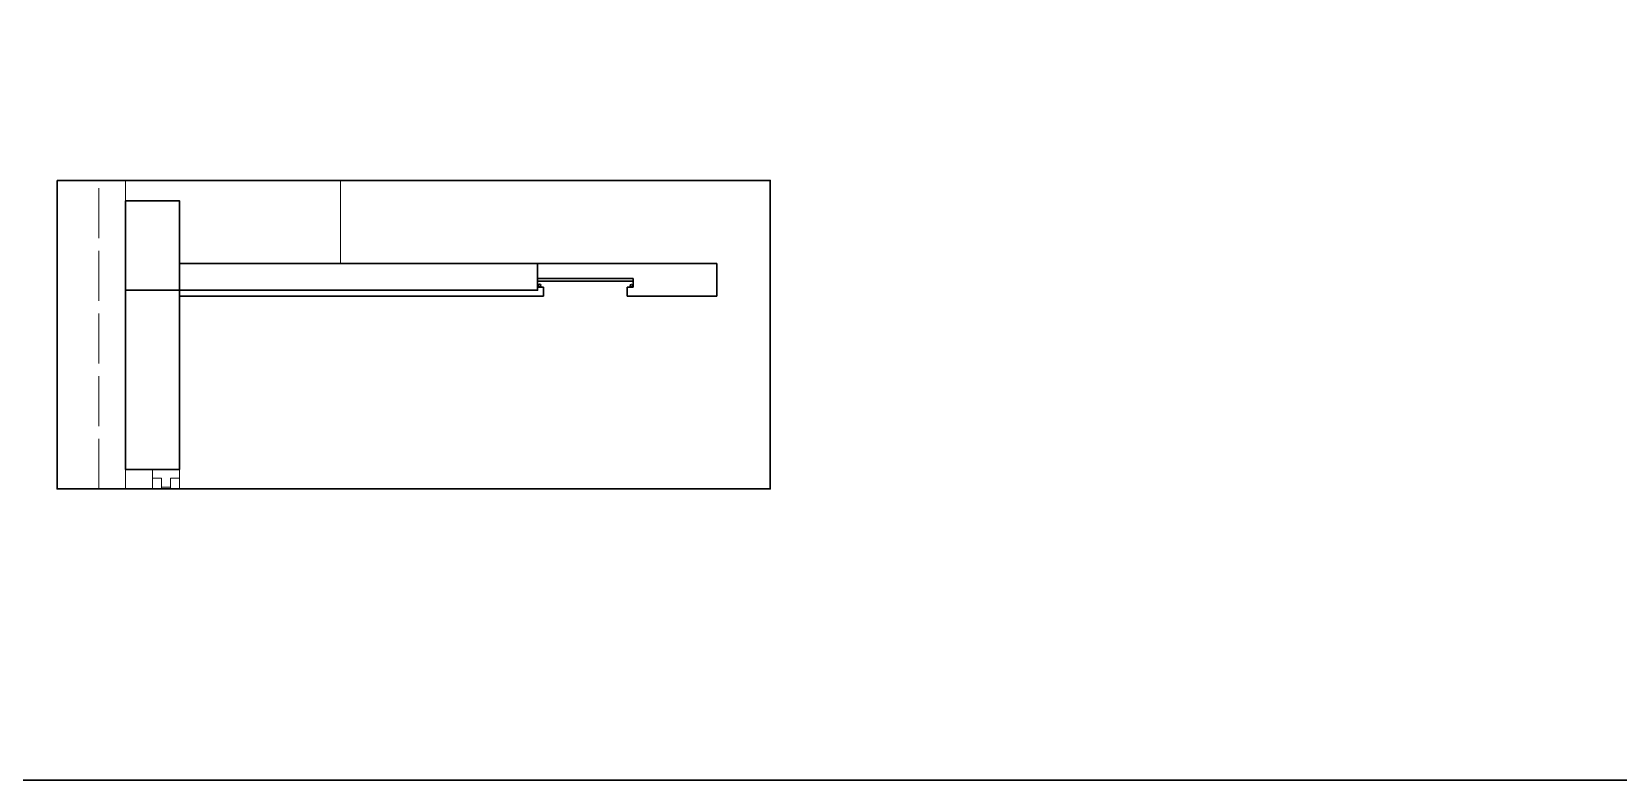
# Model space of a CAD drawing. Header units: millimetres. Extents: x 56222 to 3066687, y -650199 to -121287.
# Drawn here: x 148789.6 to 149055.3, y -182214.1 to -182088.7 of the extents above; entities that cross this region are included whole.
import ezdxf

# ---------------------------------------------------------------- set-up
doc = ezdxf.new("R2010")
doc.units = ezdxf.units.MM
doc.header["$MEASUREMENT"] = 0
doc.linetypes.add('ACAD_ISO02W100', pattern=[15, 12, -3])
for name, color, linetype, lineweight in [('COLUMN', 1, 'Continuous', 30), ('FURNI', 25, 'Continuous', 5), ('FURNITURE', 32, 'Continuous', 9), ('glass', 132, 'Continuous', 20), ('GROUND FLOOR', 7, 'Continuous', 9), ('GROUND FLOOR  ( PLINE )', 251, 'Continuous', 30), ('GROUND FLOOR ( DW_RAIL )', 7, 'Continuous', 9), ('XX~SLAB ( BEAM )~ ( DIM )', 7, 'Continuous', 9)]:
    doc.layers.add(name, color=color, linetype=linetype, lineweight=lineweight)

msp = doc.modelspace()

# ---------------------------------------------------------------- linework, layer by layer
at = {"layer": 'COLUMN'}
msp.add_lwpolyline([(148805.3088, -182116.9815), (148814.3088, -182116.9815), (148814.3088, -182131.9815), (148805.3088, -182131.9815)], close=True, dxfattribs=at)
at = {"layer": 'FURNI', "lineweight": 0}
msp.add_line((148814.3088, -182131.9815), (148874.3088, -182131.9815), dxfattribs=at)
at = {"layer": 'FURNI', "color": 3, "lineweight": 30}
for centre in [(148874.6277, -182131.184), (148890.009, -182131.2091)]:
    msp.add_circle(centre, 0.2104, dxfattribs=at)
at = {"layer": 'FURNITURE', "lineweight": 30}
for p, q in [((148874.3088, -182131.9815), (148874.3088, -182127.4815)), ((148874.3088, -182127.4815), (148904.3088, -182127.4815)), ((148904.3088, -182127.4815), (148904.3088, -182132.9815)), ((148874.3088, -182129.9815), (148890.3088, -182129.9815)), ((148874.3088, -182130.4815), (148874.3088, -182131.4815)), ((148890.3088, -182129.9815), (148890.3088, -182131.4815)), ((148814.3088, -182132.9815), (148875.3088, -182132.9815)), ((148875.3088, -182131.4815), (148874.3088, -182131.4815)), ((148875.3088, -182132.9815), (148875.3088, -182131.4815)), ((148889.3088, -182131.4815), (148890.3088, -182131.4815)), ((148889.3088, -182132.9815), (148889.3088, -182131.4815)), ((148904.3088, -182132.9815), (148889.3088, -182132.9815))]:
    msp.add_line(p, q, dxfattribs=at)
at = {"layer": 'FURNITURE', "color": 242, "lineweight": 30, "true_color": 0xcd2027}
for points in [[(148631.2498, -181933.92), (149343.2414, -181933.92), (149343.2414, -182214.0664), (148631.2498, -182214.0664)], [(148793.8274, -182113.5907), (148913.2623, -182113.5907), (148913.2623, -182165.2632), (148793.8274, -182165.2632)]]:
    msp.add_lwpolyline(points, close=True, dxfattribs=at)
at = {"layer": 'glass', "lineweight": 30}
msp.add_line((148874.3088, -182130.4815), (148890.3088, -182130.4815), dxfattribs=at)
at = {"layer": 'GROUND FLOOR'}
for p, q in [((148805.3088, -182113.5907), (148805.3088, -182165.2632)), ((148874.3088, -182127.4815), (148814.3088, -182127.4815)), ((148874.3088, -182127.4815), (148874.3088, -182131.9815)), ((148814.3088, -182131.9815), (148814.3088, -182165.2632)), ((148874.3088, -182131.9815), (148814.3088, -182131.9815)), ((148814.3088, -182161.9815), (148805.3088, -182161.9815))]:
    msp.add_line(p, q, dxfattribs=at)
at = {"layer": 'GROUND FLOOR', "color": 1, "linetype": 'ACAD_ISO02W100', "ltscale": 0.7}
msp.add_lwpolyline([(148800.8088, -182165.2632), (148800.8088, -182113.5907)], dxfattribs=at)
at = {"layer": 'GROUND FLOOR  ( PLINE )'}
msp.add_lwpolyline([(148814.3088, -182131.9815), (148874.3088, -182131.9815), (148874.3088, -182127.4815), (148814.3088, -182127.4815), (148814.3088, -182116.9815), (148805.3088, -182116.9815), (148805.3088, -182161.9815), (148814.3088, -182161.9815)], close=True, dxfattribs=at)
at = {"layer": 'GROUND FLOOR ( DW_RAIL )'}
for points in [[(148814.3088, -182165.2632), (148814.3088, -182161.9815), (148809.8088, -182161.9815), (148809.8088, -182165.2632)], [(148811.3088, -182165.2632), (148811.3088, -182164.9815), (148812.8088, -182164.9815), (148812.8088, -182163.4815), (148814.3088, -182163.4815), (148814.3088, -182161.9815), (148809.8088, -182161.9815), (148809.8088, -182163.4815), (148811.3088, -182163.4815), (148811.3088, -182164.9815), (148812.8088, -182164.9815), (148812.8088, -182165.2632)]]:
    msp.add_lwpolyline(points, dxfattribs=at)
at = {"layer": 'XX~SLAB ( BEAM )~ ( DIM )'}
msp.add_line((148841.3088, -182127.4815), (148841.3088, -182113.5907), dxfattribs=at)

doc.saveas('drawing.dxf')
